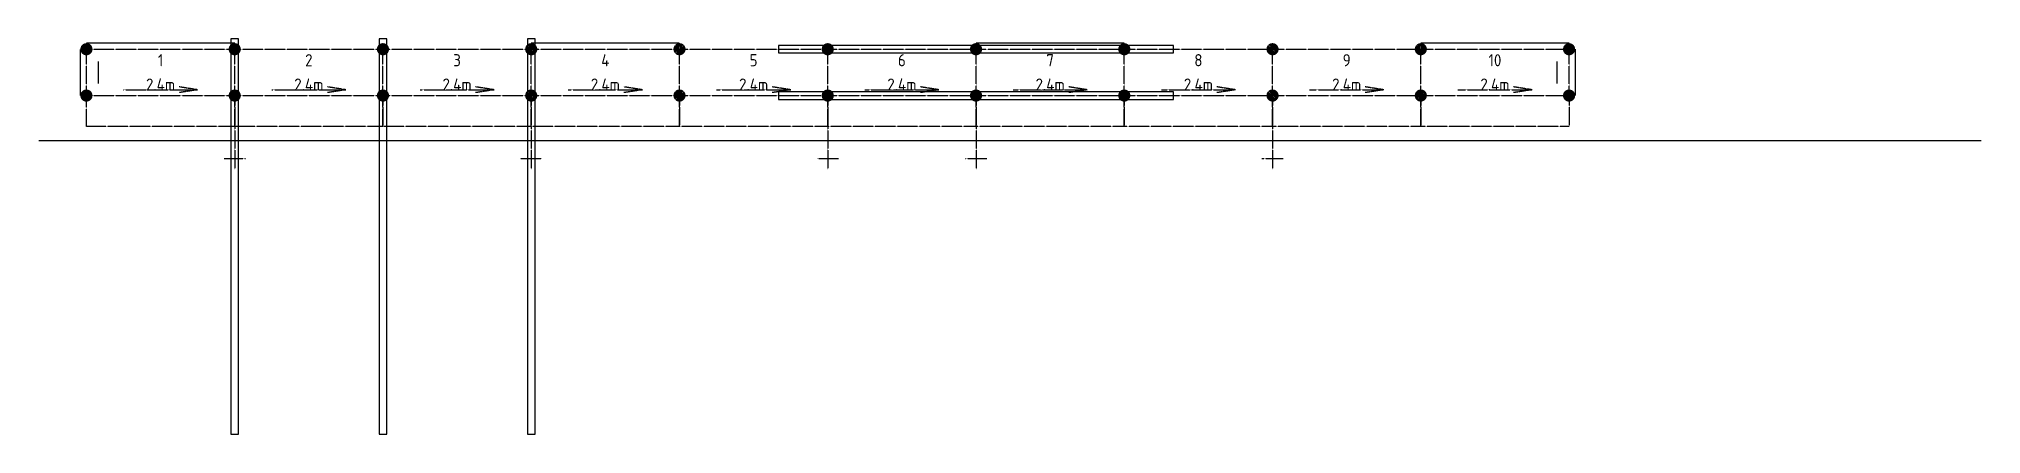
# Model space of a CAD drawing. Header units: millimetres. Extents: x 49635 to 81587, y 938 to 7438.
import ezdxf
from ezdxf.enums import TextEntityAlignment as Align

# ---------------------------------------------------------------- set-up
doc = ezdxf.new("R2010")
doc.units = ezdxf.units.MM
doc.linetypes.add('KwikScaf_DASHED', pattern=[3.75, 2.5, -1.25])
doc.linetypes.add('KwikScaf_Line', pattern=[1, 1, 0])
doc.layers.get('0').update_dxf_attribs({"linetype": 'CONTINUOUS'})
doc.layers.add('KwikScaf Schematic', color=7, linetype='CONTINUOUS')
doc.styles.add('KwikScaf ISO', font='isocp.shx')

msp = doc.modelspace()

# ---------------------------------------------------------------- linework, layer by layer
msp.add_line((49635, 5767), (81587, 5767))
for points in [[(52794, 938), (52919, 938), (52919, 7438), (52794, 7438)], [(55233, 938), (55358, 938), (55358, 7438), (55233, 7438)], [(57672, 938), (57797, 938), (57797, 7438), (57672, 7438)], [(61802, 7331), (61802, 7206), (68302, 7206), (68302, 7331)], [(61802, 6569), (61802, 6444), (68302, 6444), (68302, 6569)]]:
    msp.add_lwpolyline(points, close=True)
at = {"layer": 'KwikScaf Schematic', "color": 3, "linetype": 'KwikScaf_DASHED'}
for p, q in [((52857, 7368), (50418, 7368)), ((60174, 7368), (57735, 7368)), ((67491, 7368), (65052, 7368)), ((74808, 7368), (72369, 7368)), ((50318, 6506), (50318, 7268)), ((50618, 6706), (50618, 7068)), ((74608, 7068), (74608, 6706)), ((74908, 7268), (74908, 6506))]:
    msp.add_line(p, q, dxfattribs=at)
at = {"layer": 'KwikScaf Schematic', "color": 3, "linetype": 'KwikScaf_Line'}
for p, q in [((50418, 7268), (52857, 7268)), ((50418, 6506), (50418, 7268)), ((52857, 6506), (52857, 7268)), ((52857, 7268), (55296, 7268)), ((55296, 6506), (55296, 7268)), ((55296, 7268), (57735, 7268)), ((57735, 6506), (57735, 7268)), ((57735, 7268), (60174, 7268)), ((60174, 6506), (60174, 7268)), ((60174, 7268), (62613, 7268)), ((62613, 6506), (62613, 7268)), ((62613, 7268), (65052, 7268)), ((65052, 6506), (65052, 7268)), ((65052, 7268), (67491, 7268)), ((67491, 6506), (67491, 7268)), ((67491, 7268), (69930, 7268)), ((69930, 6506), (69930, 7268)), ((69930, 7268), (72369, 7268)), ((72369, 6506), (72369, 7268)), ((72369, 7268), (74808, 7268)), ((74808, 6506), (74808, 7268)), ((50418, 6506), (52857, 6506)), ((50418, 5998), (50418, 6506)), ((51028, 6601), (52247, 6601)), ((52247, 6601), (51942, 6649)), ((52247, 6601), (51942, 6554)), ((52857, 6506), (52857, 5998)), ((52857, 6506), (55296, 6506)), ((52857, 5998), (52857, 6506)), ((53467, 6601), (54686, 6601)), ((54686, 6601), (54381, 6649)), ((54686, 6601), (54381, 6554)), ((55296, 6506), (55296, 5998)), ((55296, 6506), (57735, 6506)), ((55296, 5998), (55296, 6506)), ((55906, 6601), (57125, 6601)), ((57125, 6601), (56820, 6649)), ((57125, 6601), (56820, 6554)), ((57735, 6506), (57735, 5998)), ((57735, 6506), (60174, 6506)), ((57735, 5998), (57735, 6506)), ((58345, 6601), (59564, 6601)), ((59564, 6601), (59259, 6649)), ((59564, 6601), (59259, 6554)), ((60174, 6506), (60174, 5998)), ((60174, 6506), (62613, 6506)), ((60174, 5998), (60174, 6506)), ((60784, 6601), (62003, 6601)), ((62003, 6601), (61698, 6649)), ((62003, 6601), (61698, 6554)), ((62613, 6506), (62613, 5998)), ((62613, 6506), (65052, 6506)), ((62613, 5998), (62613, 6506)), ((63223, 6601), (64442, 6601)), ((64442, 6601), (64137, 6649)), ((64442, 6601), (64137, 6554)), ((65052, 6506), (65052, 5998)), ((65052, 6506), (67491, 6506)), ((65052, 5998), (65052, 6506)), ((65662, 6601), (66881, 6601)), ((66881, 6601), (66576, 6649)), ((66881, 6601), (66576, 6554)), ((67491, 6506), (67491, 5998)), ((67491, 6506), (69930, 6506)), ((67491, 5998), (67491, 6506)), ((68101, 6601), (69320, 6601)), ((69320, 6601), (69015, 6649)), ((69320, 6601), (69015, 6554)), ((69930, 6506), (69930, 5998)), ((69930, 6506), (72369, 6506)), ((69930, 5998), (69930, 6506)), ((70540, 6601), (71759, 6601)), ((71759, 6601), (71454, 6649)), ((71759, 6601), (71454, 6554)), ((72369, 6506), (72369, 5998)), ((72369, 6506), (74808, 6506)), ((72369, 5998), (72369, 6506)), ((72979, 6601), (74198, 6601)), ((74198, 6601), (73893, 6649)), ((74198, 6601), (73893, 6554)), ((74808, 6506), (74808, 5998)), ((52857, 5998), (50418, 5998)), ((52857, 5998), (52857, 5298)), ((55296, 5998), (52857, 5998)), ((57735, 5998), (55296, 5998)), ((57735, 5998), (57735, 5298)), ((60174, 5998), (57735, 5998)), ((62613, 5998), (60174, 5998)), ((62613, 5998), (62613, 5298)), ((65052, 5998), (62613, 5998)), ((65052, 5998), (65052, 5298)), ((67491, 5998), (65052, 5998)), ((69930, 5998), (67491, 5998)), ((69930, 5998), (69930, 5298)), ((72369, 5998), (69930, 5998)), ((74808, 5998), (72369, 5998)), ((52682, 5473), (53032, 5473)), ((57560, 5473), (57910, 5473)), ((62438, 5473), (62788, 5473)), ((64877, 5473), (65227, 5473)), ((69755, 5473), (70105, 5473))]:
    msp.add_line(p, q, dxfattribs=at)
for points in [[(50418, 7318, 100, 100, -0.198912), (50453, 7304, 100, 100, -0.198912), (50468, 7268, 100, 100, -0.198912), (50453, 7233, 100, 100, -0.198912), (50418, 7218, 100, 100, -0.198912), (50382, 7233, 100, 100, -0.198912), (50368, 7268, 100, 100, -0.198912), (50382, 7304, 100, 100, -0.198912)], [(52857, 7318, 100, 100, -0.198912), (52892, 7304, 100, 100, -0.198912), (52907, 7268, 100, 100, -0.198912), (52892, 7233, 100, 100, -0.198912), (52857, 7218, 100, 100, -0.198912), (52821, 7233, 100, 100, -0.198912), (52807, 7268, 100, 100, -0.198912), (52821, 7304, 100, 100, -0.198912)], [(52857, 7318, 100, 100, -0.198912), (52892, 7304, 100, 100, -0.198912), (52907, 7268, 100, 100, -0.198912), (52892, 7233, 100, 100, -0.198912), (52857, 7218, 100, 100, -0.198912), (52821, 7233, 100, 100, -0.198912), (52807, 7268, 100, 100, -0.198912), (52821, 7304, 100, 100, -0.198912)], [(55296, 7318, 100, 100, -0.198912), (55331, 7304, 100, 100, -0.198912), (55346, 7268, 100, 100, -0.198912), (55331, 7233, 100, 100, -0.198912), (55296, 7218, 100, 100, -0.198912), (55260, 7233, 100, 100, -0.198912), (55246, 7268, 100, 100, -0.198912), (55260, 7304, 100, 100, -0.198912)], [(55296, 7318, 100, 100, -0.198912), (55331, 7304, 100, 100, -0.198912), (55346, 7268, 100, 100, -0.198912), (55331, 7233, 100, 100, -0.198912), (55296, 7218, 100, 100, -0.198912), (55260, 7233, 100, 100, -0.198912), (55246, 7268, 100, 100, -0.198912), (55260, 7304, 100, 100, -0.198912)], [(57735, 7318, 100, 100, -0.198912), (57770, 7304, 100, 100, -0.198912), (57785, 7268, 100, 100, -0.198912), (57770, 7233, 100, 100, -0.198912), (57735, 7218, 100, 100, -0.198912), (57699, 7233, 100, 100, -0.198912), (57685, 7268, 100, 100, -0.198912), (57699, 7304, 100, 100, -0.198912)], [(57735, 7318, 100, 100, -0.198912), (57770, 7304, 100, 100, -0.198912), (57785, 7268, 100, 100, -0.198912), (57770, 7233, 100, 100, -0.198912), (57735, 7218, 100, 100, -0.198912), (57699, 7233, 100, 100, -0.198912), (57685, 7268, 100, 100, -0.198912), (57699, 7304, 100, 100, -0.198912)], [(60174, 7318, 100, 100, -0.198912), (60209, 7304, 100, 100, -0.198912), (60224, 7268, 100, 100, -0.198912), (60209, 7233, 100, 100, -0.198912), (60174, 7218, 100, 100, -0.198912), (60138, 7233, 100, 100, -0.198912), (60124, 7268, 100, 100, -0.198912), (60138, 7304, 100, 100, -0.198912)], [(60174, 7318, 100, 100, -0.198912), (60209, 7304, 100, 100, -0.198912), (60224, 7268, 100, 100, -0.198912), (60209, 7233, 100, 100, -0.198912), (60174, 7218, 100, 100, -0.198912), (60138, 7233, 100, 100, -0.198912), (60124, 7268, 100, 100, -0.198912), (60138, 7304, 100, 100, -0.198912)], [(62613, 7318, 100, 100, -0.198912), (62648, 7304, 100, 100, -0.198912), (62663, 7268, 100, 100, -0.198912), (62648, 7233, 100, 100, -0.198912), (62613, 7218, 100, 100, -0.198912), (62577, 7233, 100, 100, -0.198912), (62563, 7268, 100, 100, -0.198912), (62577, 7304, 100, 100, -0.198912)], [(62613, 7318, 100, 100, -0.198912), (62648, 7304, 100, 100, -0.198912), (62663, 7268, 100, 100, -0.198912), (62648, 7233, 100, 100, -0.198912), (62613, 7218, 100, 100, -0.198912), (62577, 7233, 100, 100, -0.198912), (62563, 7268, 100, 100, -0.198912), (62577, 7304, 100, 100, -0.198912)], [(65052, 7318, 100, 100, -0.198912), (65087, 7304, 100, 100, -0.198912), (65102, 7268, 100, 100, -0.198912), (65087, 7233, 100, 100, -0.198912), (65052, 7218, 100, 100, -0.198912), (65016, 7233, 100, 100, -0.198912), (65002, 7268, 100, 100, -0.198912), (65016, 7304, 100, 100, -0.198912)], [(65052, 7318, 100, 100, -0.198912), (65087, 7304, 100, 100, -0.198912), (65102, 7268, 100, 100, -0.198912), (65087, 7233, 100, 100, -0.198912), (65052, 7218, 100, 100, -0.198912), (65016, 7233, 100, 100, -0.198912), (65002, 7268, 100, 100, -0.198912), (65016, 7304, 100, 100, -0.198912)], [(67491, 7318, 100, 100, -0.198912), (67526, 7304, 100, 100, -0.198912), (67541, 7268, 100, 100, -0.198912), (67526, 7233, 100, 100, -0.198912), (67491, 7218, 100, 100, -0.198912), (67455, 7233, 100, 100, -0.198912), (67441, 7268, 100, 100, -0.198912), (67455, 7304, 100, 100, -0.198912)], [(67491, 7318, 100, 100, -0.198912), (67526, 7304, 100, 100, -0.198912), (67541, 7268, 100, 100, -0.198912), (67526, 7233, 100, 100, -0.198912), (67491, 7218, 100, 100, -0.198912), (67455, 7233, 100, 100, -0.198912), (67441, 7268, 100, 100, -0.198912), (67455, 7304, 100, 100, -0.198912)], [(69930, 7318, 100, 100, -0.198912), (69965, 7304, 100, 100, -0.198912), (69980, 7268, 100, 100, -0.198912), (69965, 7233, 100, 100, -0.198912), (69930, 7218, 100, 100, -0.198912), (69894, 7233, 100, 100, -0.198912), (69880, 7268, 100, 100, -0.198912), (69894, 7304, 100, 100, -0.198912)], [(69930, 7318, 100, 100, -0.198912), (69965, 7304, 100, 100, -0.198912), (69980, 7268, 100, 100, -0.198912), (69965, 7233, 100, 100, -0.198912), (69930, 7218, 100, 100, -0.198912), (69894, 7233, 100, 100, -0.198912), (69880, 7268, 100, 100, -0.198912), (69894, 7304, 100, 100, -0.198912)], [(72369, 7318, 100, 100, -0.198912), (72404, 7304, 100, 100, -0.198912), (72419, 7268, 100, 100, -0.198912), (72404, 7233, 100, 100, -0.198912), (72369, 7218, 100, 100, -0.198912), (72333, 7233, 100, 100, -0.198912), (72319, 7268, 100, 100, -0.198912), (72333, 7304, 100, 100, -0.198912)], [(72369, 7318, 100, 100, -0.198912), (72404, 7304, 100, 100, -0.198912), (72419, 7268, 100, 100, -0.198912), (72404, 7233, 100, 100, -0.198912), (72369, 7218, 100, 100, -0.198912), (72333, 7233, 100, 100, -0.198912), (72319, 7268, 100, 100, -0.198912), (72333, 7304, 100, 100, -0.198912)], [(74808, 7318, 100, 100, -0.198912), (74843, 7304, 100, 100, -0.198912), (74858, 7268, 100, 100, -0.198912), (74843, 7233, 100, 100, -0.198912), (74808, 7218, 100, 100, -0.198912), (74772, 7233, 100, 100, -0.198912), (74758, 7268, 100, 100, -0.198912), (74772, 7304, 100, 100, -0.198912)], [(52857, 6556, 100, 100, -0.198912), (52892, 6542, 100, 100, -0.198912), (52907, 6506, 100, 100, -0.198912), (52892, 6471, 100, 100, -0.198912), (52857, 6456, 100, 100, -0.198912), (52821, 6471, 100, 100, -0.198912), (52807, 6506, 100, 100, -0.198912), (52821, 6542, 100, 100, -0.198912)], [(55296, 6556, 100, 100, -0.198912), (55331, 6542, 100, 100, -0.198912), (55346, 6506, 100, 100, -0.198912), (55331, 6471, 100, 100, -0.198912), (55296, 6456, 100, 100, -0.198912), (55260, 6471, 100, 100, -0.198912), (55246, 6506, 100, 100, -0.198912), (55260, 6542, 100, 100, -0.198912)], [(57735, 6556, 100, 100, -0.198912), (57770, 6542, 100, 100, -0.198912), (57785, 6506, 100, 100, -0.198912), (57770, 6471, 100, 100, -0.198912), (57735, 6456, 100, 100, -0.198912), (57699, 6471, 100, 100, -0.198912), (57685, 6506, 100, 100, -0.198912), (57699, 6542, 100, 100, -0.198912)], [(60174, 6556, 100, 100, -0.198912), (60209, 6542, 100, 100, -0.198912), (60224, 6506, 100, 100, -0.198912), (60209, 6471, 100, 100, -0.198912), (60174, 6456, 100, 100, -0.198912), (60138, 6471, 100, 100, -0.198912), (60124, 6506, 100, 100, -0.198912), (60138, 6542, 100, 100, -0.198912)], [(62613, 6556, 100, 100, -0.198912), (62648, 6542, 100, 100, -0.198912), (62663, 6506, 100, 100, -0.198912), (62648, 6471, 100, 100, -0.198912), (62613, 6456, 100, 100, -0.198912), (62577, 6471, 100, 100, -0.198912), (62563, 6506, 100, 100, -0.198912), (62577, 6542, 100, 100, -0.198912)], [(65052, 6556, 100, 100, -0.198912), (65087, 6542, 100, 100, -0.198912), (65102, 6506, 100, 100, -0.198912), (65087, 6471, 100, 100, -0.198912), (65052, 6456, 100, 100, -0.198912), (65016, 6471, 100, 100, -0.198912), (65002, 6506, 100, 100, -0.198912), (65016, 6542, 100, 100, -0.198912)], [(67491, 6556, 100, 100, -0.198912), (67526, 6542, 100, 100, -0.198912), (67541, 6506, 100, 100, -0.198912), (67526, 6471, 100, 100, -0.198912), (67491, 6456, 100, 100, -0.198912), (67455, 6471, 100, 100, -0.198912), (67441, 6506, 100, 100, -0.198912), (67455, 6542, 100, 100, -0.198912)], [(69930, 6556, 100, 100, -0.198912), (69965, 6542, 100, 100, -0.198912), (69980, 6506, 100, 100, -0.198912), (69965, 6471, 100, 100, -0.198912), (69930, 6456, 100, 100, -0.198912), (69894, 6471, 100, 100, -0.198912), (69880, 6506, 100, 100, -0.198912), (69894, 6542, 100, 100, -0.198912)], [(72369, 6556, 100, 100, -0.198912), (72404, 6542, 100, 100, -0.198912), (72419, 6506, 100, 100, -0.198912), (72404, 6471, 100, 100, -0.198912), (72369, 6456, 100, 100, -0.198912), (72333, 6471, 100, 100, -0.198912), (72319, 6506, 100, 100, -0.198912), (72333, 6542, 100, 100, -0.198912)], [(74808, 6556, 100, 100, -0.198912), (74843, 6542, 100, 100, -0.198912), (74858, 6506, 100, 100, -0.198912), (74843, 6471, 100, 100, -0.198912), (74808, 6456, 100, 100, -0.198912), (74772, 6471, 100, 100, -0.198912), (74758, 6506, 100, 100, -0.198912), (74772, 6542, 100, 100, -0.198912)]]:
    msp.add_lwpolyline(points, format="xyseb", close=True, dxfattribs=at)
at = {"layer": 'KwikScaf Schematic', "color": 3, "linetype": 'KwikScaf_Line', "const_width": 100}
for points in [[(50418, 6556, -0.198912), (50453, 6542, -0.198912), (50468, 6506, -0.198912), (50453, 6471, -0.198912), (50418, 6456, -0.198912), (50382, 6471, -0.198912), (50368, 6506, -0.198912), (50382, 6542, -0.198912)], [(52857, 6556, -0.198912), (52892, 6542, -0.198912), (52907, 6506, -0.198912), (52892, 6471, -0.198912), (52857, 6456, -0.198912), (52821, 6471, -0.198912), (52807, 6506, -0.198912), (52821, 6542, -0.198912)], [(55296, 6556, -0.198912), (55331, 6542, -0.198912), (55346, 6506, -0.198912), (55331, 6471, -0.198912), (55296, 6456, -0.198912), (55260, 6471, -0.198912), (55246, 6506, -0.198912), (55260, 6542, -0.198912)], [(57735, 6556, -0.198912), (57770, 6542, -0.198912), (57785, 6506, -0.198912), (57770, 6471, -0.198912), (57735, 6456, -0.198912), (57699, 6471, -0.198912), (57685, 6506, -0.198912), (57699, 6542, -0.198912)], [(60174, 6556, -0.198912), (60209, 6542, -0.198912), (60224, 6506, -0.198912), (60209, 6471, -0.198912), (60174, 6456, -0.198912), (60138, 6471, -0.198912), (60124, 6506, -0.198912), (60138, 6542, -0.198912)], [(62613, 6556, -0.198912), (62648, 6542, -0.198912), (62663, 6506, -0.198912), (62648, 6471, -0.198912), (62613, 6456, -0.198912), (62577, 6471, -0.198912), (62563, 6506, -0.198912), (62577, 6542, -0.198912)], [(65052, 6556, -0.198912), (65087, 6542, -0.198912), (65102, 6506, -0.198912), (65087, 6471, -0.198912), (65052, 6456, -0.198912), (65016, 6471, -0.198912), (65002, 6506, -0.198912), (65016, 6542, -0.198912)], [(67491, 6556, -0.198912), (67526, 6542, -0.198912), (67541, 6506, -0.198912), (67526, 6471, -0.198912), (67491, 6456, -0.198912), (67455, 6471, -0.198912), (67441, 6506, -0.198912), (67455, 6542, -0.198912)], [(69930, 6556, -0.198912), (69965, 6542, -0.198912), (69980, 6506, -0.198912), (69965, 6471, -0.198912), (69930, 6456, -0.198912), (69894, 6471, -0.198912), (69880, 6506, -0.198912), (69894, 6542, -0.198912)], [(72369, 6556, -0.198912), (72404, 6542, -0.198912), (72419, 6506, -0.198912), (72404, 6471, -0.198912), (72369, 6456, -0.198912), (72333, 6471, -0.198912), (72319, 6506, -0.198912), (72333, 6542, -0.198912)]]:
    msp.add_lwpolyline(points, format="xyb", close=True, dxfattribs=at)

# ---------------------------------------------------------------- texts
at = {"layer": 'KwikScaf Schematic', "style": 'KwikScaf ISO'}
for s, p in [('1', (51637, 7087)), ('2', (54076, 7087)), ('3', (56515, 7087)), ('4', (58954, 7087)), ('5', (61393, 7087)), ('6', (63832, 7087)), ('7', (66271, 7087)), ('8', (68710, 7087)), ('9', (71149, 7087)), ('10', (73588, 7087)), ('2.4m', (51637, 6687)), ('2.4m', (54076, 6687)), ('2.4m', (56515, 6687)), ('2.4m', (58954, 6687)), ('2.4m', (61393, 6687)), ('2.4m', (63832, 6687)), ('2.4m', (66271, 6687)), ('2.4m', (68710, 6687)), ('2.4m', (71149, 6687)), ('2.4m', (73588, 6687))]:
    msp.add_text(s, height=200, dxfattribs=at).set_placement(p, align=Align.MIDDLE_CENTER)

doc.saveas('drawing.dxf')
